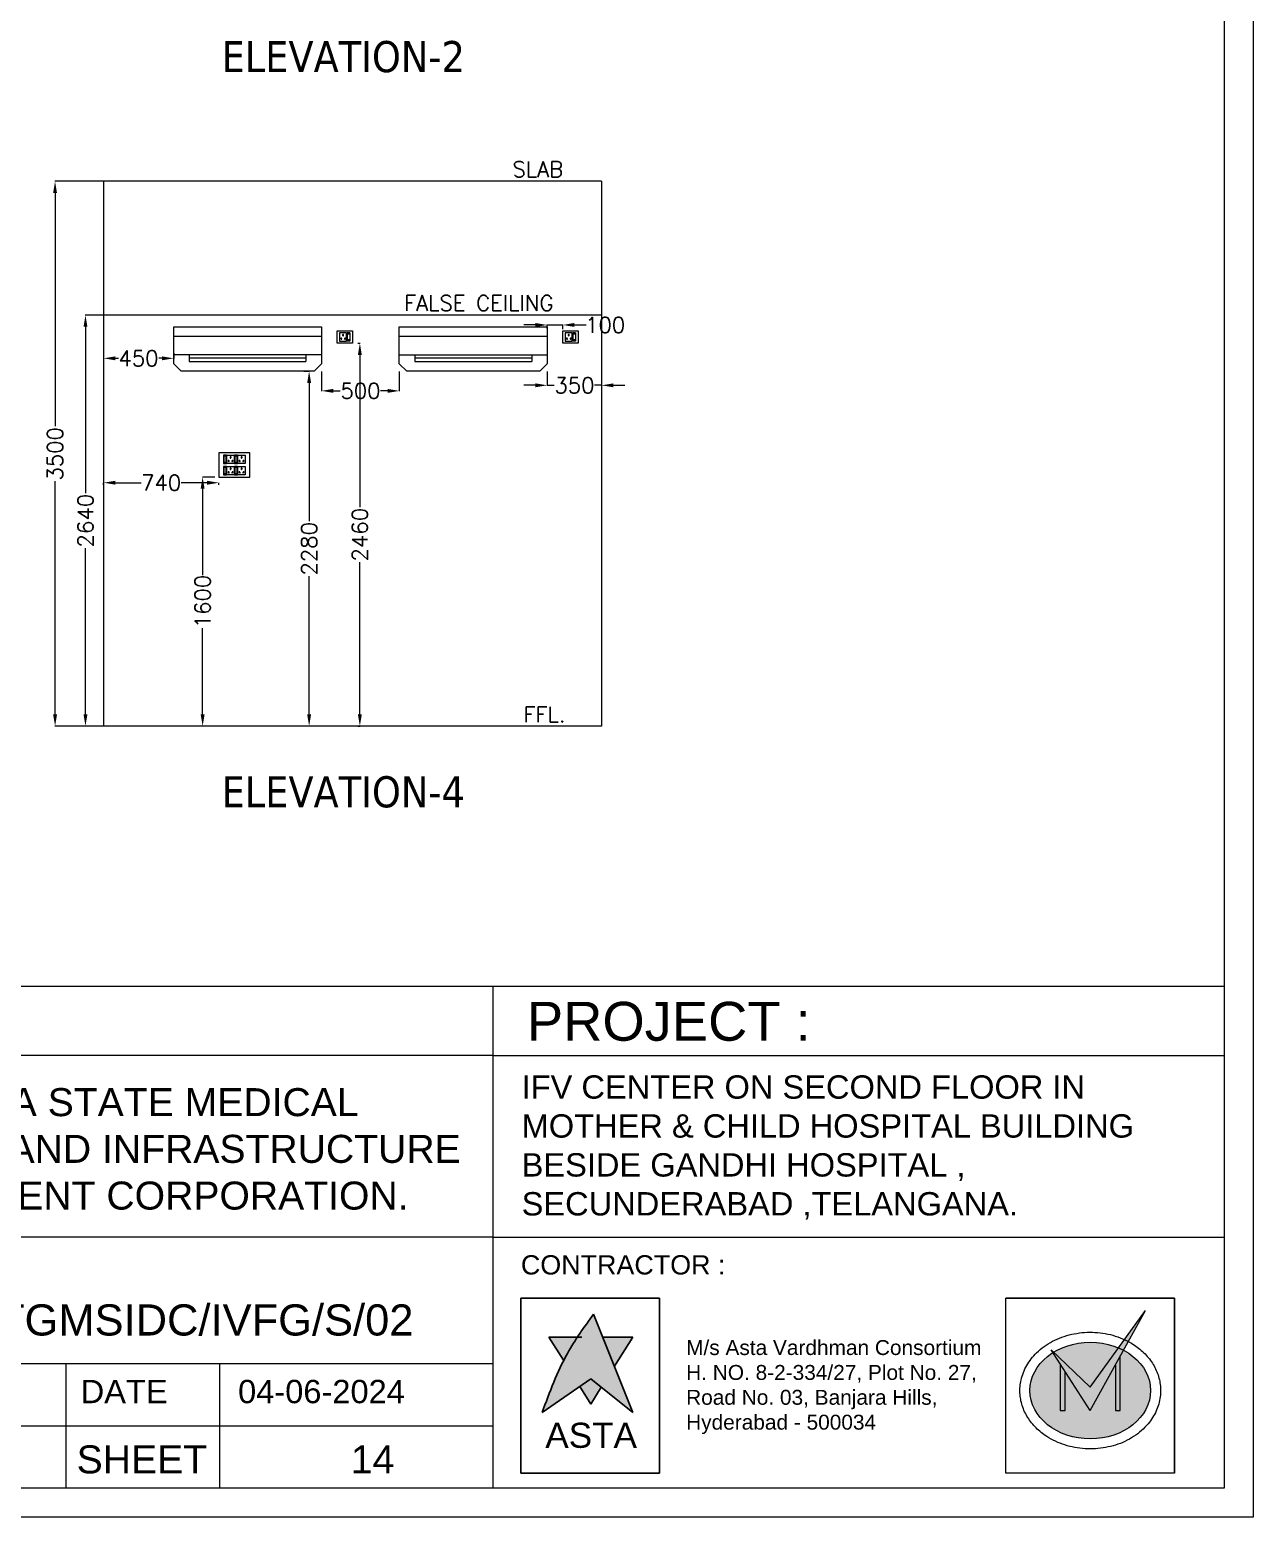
# Model space of a CAD drawing. Extents: x 3552052 to 4102982, y -707811 to -630695.
# Drawn here: x 3636741 to 3644604, y -702442 to -692887 of the extents above; entities that cross this region are included whole.
import ezdxf
from ezdxf.enums import TextEntityAlignment as Align

# ---------------------------------------------------------------- set-up
doc = ezdxf.new("R2010")
doc.units = 0
doc.header["$LTSCALE"] = 6
doc.header["$MEASUREMENT"] = 0
doc.layers.get('0').update_dxf_attribs({"linetype": 'CONTINUOUS', "lineweight": 0})
doc.layers.get('Defpoints').update_dxf_attribs({"linetype": 'CONTINUOUS', "lineweight": 0})
for name, color, linetype, lineweight in [('0.0', 8, 'CONTINUOUS', 0), ('ELE-1 NO 6-16A RAW POWER SOCKET', 1, 'CONTINUOUS', 0), ('ELE-2NOS OF 6-16 RAW POWER SOCKET', 1, 'CONTINUOUS', 0), ('ELE-4M UPS P.SB', 3, 'CONTINUOUS', 0), ('ELE-SOCKET NMBERING', 7, 'CONTINUOUS', 9), ('hatch', 252, 'CONTINUOUS', 0), ('HVAC', 3, 'CONTINUOUS', 15), ('LIGHT', 2, 'CONTINUOUS', 0), ('MEP_HVAC_RA_DUCT', 1, 'CONTINUOUS', 0), ('MEP_HVAC_TEXT', 7, 'CONTINUOUS', 0), ('TITLE', 7, 'CONTINUOUS', 0)]:
    doc.layers.add(name, color=color, linetype=linetype, lineweight=lineweight)
doc.layers.add('ELE-6A AC SOCKET', color=7, linetype='CONTINUOUS', lineweight=0, true_color=0x00ceb6)
doc.styles.add('Annotation', font='tahoma.ttf')
doc.styles.add('ARIAL', font='arial.ttf')
doc.styles.add('ROMANS', font='romans.shx')
doc.dimstyles.new('AEPL1', dxfattribs={"dimtxt": 100, "dimasz": 75, "dimexe": 1.25, "dimexo": 50, "dimtad": 0, "dimdec": 0, "dimtxsty": 'ROMANS', "dimcen": 2.5, "dimclrd": 7, "dimclre": 7, "dimadec": 0, "dimazin": 0, "dimtfac": 1, "dimtdec": 0, "dimtmove": 0, "dimatfit": 3, "dimfxl": 1, "dimlwd": 0, "dimlwe": 0, "dimarcsym": 0})

# ---------------------------------------------------------------- blocks, each defined once
blk = doc.blocks.new('*D131')
at = {"layer": 'Defpoints', "color": 0, "linetype": 'ByBlock', "transparency": 16777216}
for p in [(3637099.3, -694720.3), (3637315.3, -694720.3), (3637375.4, -697360.3)]:
    blk.add_point(p, dxfattribs=at)
at = {"layer": 'ELE-4M UPS P.SB', "color": 7, "linetype": 'ByBlock', "lineweight": 0, "transparency": 16777216}
for p, q in [((3637265.3, -694720.3), (3637098.1, -694720.3)), ((3637099.3, -694795.3), (3637099.3, -695863.5)), ((3637099.3, -697285.3), (3637099.3, -696217.2)), ((3637325.4, -697360.3), (3637098.1, -697360.3))]:
    blk.add_line(p, q, dxfattribs=at)
at = {"layer": 'ELE-4M UPS P.SB', "color": 7, "linetype": 'ByBlock', "transparency": 16777216}
for points in [[(3637111.8, -694795.3), (3637086.8, -694795.3), (3637099.3, -694720.3)], [(3637086.8, -697285.3), (3637111.8, -697285.3), (3637099.3, -697360.3)]]:
    blk.add_solid(points, dxfattribs=at)
at = {"layer": 'ELE-4M UPS P.SB', "color": 0, "linetype": 'ByBlock', "transparency": 16777216, "insert": (3637099.3, -696040.3), "char_height": 100, "attachment_point": 5, "rotation": 90, "style": 'ROMANS'}
blk.add_mtext('2640', dxfattribs=at)
blk = doc.blocks.new('*D132')
at = {"layer": 'Defpoints', "color": 0, "linetype": 'ByBlock', "transparency": 16777216}
for p in [(3636903.9, -693860.3), (3637458.7, -693860.3), (3637336.3, -697360.3)]:
    blk.add_point(p, dxfattribs=at)
at = {"layer": 'ELE-4M UPS P.SB', "color": 7, "linetype": 'ByBlock', "lineweight": 0, "transparency": 16777216}
for p, q in [((3637408.7, -693860.3), (3636902.6, -693860.3)), ((3636903.9, -693935.3), (3636903.9, -695433.5)), ((3636903.9, -697285.3), (3636903.9, -695787.2)), ((3637286.3, -697360.3), (3636902.6, -697360.3))]:
    blk.add_line(p, q, dxfattribs=at)
at = {"layer": 'ELE-4M UPS P.SB', "color": 7, "linetype": 'ByBlock', "transparency": 16777216}
for points in [[(3636916.4, -693935.3), (3636891.4, -693935.3), (3636903.9, -693860.3)], [(3636891.4, -697285.3), (3636916.4, -697285.3), (3636903.9, -697360.3)]]:
    blk.add_solid(points, dxfattribs=at)
at = {"layer": 'ELE-4M UPS P.SB', "color": 0, "linetype": 'ByBlock', "transparency": 16777216, "insert": (3636903.9, -695610.3), "char_height": 100, "attachment_point": 5, "rotation": 90, "style": 'ROMANS'}
blk.add_mtext('3500', dxfattribs=at)
blk = doc.blocks.new('DSF')
at = {"layer": 'ELE-2NOS OF 6-16 RAW POWER SOCKET', "color": 1, "lineweight": 0, "ltscale": 300}
for p, q in [((3585420, -677340), (3585420, -677404)), ((3585420, -677340), (3585420, -677404)), ((3585443, -677340), (3585420, -677340)), ((3585420, -677340), (3585443, -677340)), ((3585422, -677347), (3585422, -677397)), ((3585441, -677347), (3585422, -677347)), ((3585441, -677397), (3585441, -677347)), ((3585443, -677404), (3585443, -677340)), ((3585446, -677340), (3585503, -677340)), ((3585446, -677404), (3585446, -677340)), ((3585503, -677340), (3585503, -677404)), ((3585507, -677340), (3585507, -677404)), ((3585507, -677340), (3585507, -677404)), ((3585529, -677340), (3585507, -677340)), ((3585507, -677340), (3585529, -677340)), ((3585509, -677347), (3585509, -677397)), ((3585528, -677347), (3585509, -677347)), ((3585528, -677397), (3585528, -677347)), ((3585529, -677404), (3585529, -677340)), ((3585533, -677404), (3585533, -677340)), ((3585533, -677340), (3585590, -677340)), ((3585590, -677340), (3585590, -677404)), ((3585420, -677404), (3585443, -677404)), ((3585420, -677429), (3585420, -677494)), ((3585420, -677429), (3585420, -677494)), ((3585443, -677429), (3585420, -677429)), ((3585420, -677429), (3585443, -677429)), ((3585422, -677395), (3585441, -677395)), ((3585422, -677397), (3585441, -677397)), ((3585422, -677436), (3585422, -677487)), ((3585441, -677436), (3585422, -677436)), ((3585422, -677485), (3585441, -677485)), ((3585422, -677487), (3585441, -677487)), ((3585441, -677487), (3585441, -677436)), ((3585443, -677494), (3585443, -677429)), ((3585503, -677404), (3585446, -677404)), ((3585446, -677429), (3585503, -677429)), ((3585446, -677494), (3585446, -677429)), ((3585503, -677429), (3585503, -677494)), ((3585507, -677404), (3585529, -677404)), ((3585507, -677429), (3585507, -677494)), ((3585507, -677429), (3585507, -677494)), ((3585529, -677429), (3585507, -677429)), ((3585507, -677429), (3585529, -677429)), ((3585509, -677395), (3585528, -677395)), ((3585509, -677397), (3585528, -677397)), ((3585509, -677436), (3585509, -677487)), ((3585528, -677436), (3585509, -677436)), ((3585509, -677485), (3585528, -677485)), ((3585509, -677487), (3585528, -677487)), ((3585528, -677487), (3585528, -677436)), ((3585529, -677494), (3585529, -677429)), ((3585590, -677404), (3585533, -677404)), ((3585533, -677494), (3585533, -677429)), ((3585533, -677429), (3585590, -677429)), ((3585590, -677429), (3585590, -677494)), ((3585420, -677494), (3585443, -677494)), ((3585503, -677494), (3585446, -677494)), ((3585507, -677494), (3585529, -677494)), ((3585590, -677494), (3585533, -677494))]:
    blk.add_line(p, q, dxfattribs=at)
blk.add_lwpolyline([(3585382, -677512), (3585628, -677512), (3585628, -677322), (3585382, -677322)], close=True, dxfattribs=at)
for centre, radius, start, end in [((3585475, -677356), 4.41, 307.1584, 232.8416), ((3585475, -677360), 2.81, 161.4031, 18.5969), ((3585562, -677356), 4.41, 307.1584, 232.8416), ((3585562, -677360), 2.81, 161.4031, 18.5969), ((3585459, -677385), 3.8, 5.2689, 272.51), ((3585459, -677474), 3.8, 5.2689, 272.51), ((3585462, -677387), 3.07, 202.6838, 75.0951), ((3585462, -677477), 3.07, 202.6838, 75.0951), ((3585475, -677446), 4.41, 307.1584, 232.8416), ((3585475, -677450), 2.81, 161.4031, 18.5969), ((3585488, -677387), 3.07, 104.9049, 337.3162), ((3585488, -677477), 3.07, 104.9049, 337.3162), ((3585491, -677385), 3.8, 267.49, 174.7311), ((3585491, -677474), 3.8, 267.49, 174.7311), ((3585545, -677385), 3.8, 5.2689, 272.51), ((3585545, -677474), 3.8, 5.2689, 272.51), ((3585548, -677387), 3.07, 202.6838, 75.0951), ((3585548, -677477), 3.07, 202.6838, 75.0951), ((3585562, -677446), 4.41, 307.1584, 232.8416), ((3585562, -677450), 2.81, 161.4031, 18.5969), ((3585575, -677387), 3.07, 104.9049, 337.3162), ((3585575, -677477), 3.07, 104.9049, 337.3162), ((3585578, -677385), 3.8, 267.49, 174.7311), ((3585578, -677474), 3.8, 267.49, 174.7311)]:
    blk.add_arc(centre, radius, start, end, dxfattribs=at)
blk = doc.blocks.new('*D133')
at = {"layer": 'Defpoints', "color": 0, "linetype": 'ByBlock', "transparency": 16777216}
for p in [(3637216.1, -695760.3), (3637956.1, -695760.3), (3637216.1, -695796.7)]:
    blk.add_point(p, dxfattribs=at)
at = {"layer": 'ELE-4M UPS P.SB', "color": 7, "linetype": 'ByBlock', "lineweight": 0, "transparency": 16777216}
for p, q in [((3637216.1, -695810.3), (3637216.1, -695798)), ((3637291.1, -695796.7), (3637456.9, -695796.7)), ((3637881.1, -695796.7), (3637715.3, -695796.7)), ((3637956.1, -695810.3), (3637956.1, -695798))]:
    blk.add_line(p, q, dxfattribs=at)
at = {"layer": 'ELE-4M UPS P.SB', "color": 7, "linetype": 'ByBlock', "transparency": 16777216}
for points in [[(3637291.1, -695784.2), (3637291.1, -695809.2), (3637216.1, -695796.7)], [(3637881.1, -695809.2), (3637881.1, -695784.2), (3637956.1, -695796.7)]]:
    blk.add_solid(points, dxfattribs=at)
at = {"layer": 'ELE-4M UPS P.SB', "color": 0, "linetype": 'ByBlock', "transparency": 16777216, "insert": (3637586.1, -695796.7), "char_height": 100, "attachment_point": 5, "style": 'ROMANS'}
blk.add_mtext('740', dxfattribs=at)
blk = doc.blocks.new('*D134')
at = {"layer": 'Defpoints', "color": 0, "linetype": 'ByBlock', "transparency": 16777216}
for p in [(3637980.4, -695760.3), (3637852.1, -697360.3), (3637980.4, -697360.3)]:
    blk.add_point(p, dxfattribs=at)
at = {"layer": 'ELE-4M UPS P.SB', "color": 7, "linetype": 'ByBlock', "lineweight": 0, "transparency": 16777216}
for p, q in [((3637930.4, -695760.3), (3637850.9, -695760.3)), ((3637852.1, -695835.3), (3637852.1, -696390.7)), ((3637852.1, -697285.3), (3637852.1, -696730)), ((3637930.4, -697360.3), (3637850.9, -697360.3))]:
    blk.add_line(p, q, dxfattribs=at)
at = {"layer": 'ELE-4M UPS P.SB', "color": 7, "linetype": 'ByBlock', "transparency": 16777216}
for points in [[(3637864.6, -695835.3), (3637839.6, -695835.3), (3637852.1, -695760.3)], [(3637839.6, -697285.3), (3637864.6, -697285.3), (3637852.1, -697360.3)]]:
    blk.add_solid(points, dxfattribs=at)
at = {"layer": 'ELE-4M UPS P.SB', "color": 0, "linetype": 'ByBlock', "transparency": 16777216, "insert": (3637852.1, -696560.3), "char_height": 100, "attachment_point": 5, "rotation": 90, "style": 'ROMANS'}
blk.add_mtext('1600', dxfattribs=at)
blk = doc.blocks.new('AC')
at = {"layer": 'HVAC', "color": 3}
for p, q in [((-0.5, -0.064), (0.5, -0.064)), ((-0.5, -0.189), (0.5, -0.189))]:
    blk.add_line(p, q, dxfattribs=at)
at = {"layer": 'HVAC', "color": 8}
for p, q in [((-0.395, -0.189), (-0.395, -0.236)), ((0.395, -0.189), (0.395, -0.236)), ((-0.395, -0.21), (0.395, -0.21)), ((-0.395, -0.236), (0.395, -0.236))]:
    blk.add_line(p, q, dxfattribs=at)
at = {"layer": 'HVAC', "color": 3}
blk.add_lwpolyline([(-0.5, 0), (0.5, 0), (0.5, -0.251), (0.45, -0.301), (-0.45, -0.301), (-0.5, -0.251)], close=True, dxfattribs=at)
blk = doc.blocks.new('FGFFF')
at = {"layer": 'HVAC', "color": 1}
for p, q in [((3634023.8, -694515.9), (3634973.8, -694515.9)), ((3634023.8, -694634.9), (3634973.8, -694634.9))]:
    blk.add_line(p, q, dxfattribs=at)
at = {"layer": 'HVAC', "color": 8}
for p, q in [((3634123.3, -694634.9), (3634123.3, -694679.6)), ((3634123.3, -694655.2), (3634874.4, -694655.2)), ((3634123.3, -694679.6), (3634874.4, -694679.6)), ((3634874.4, -694634.9), (3634874.4, -694679.6))]:
    blk.add_line(p, q, dxfattribs=at)
at = {"layer": 'HVAC', "color": 1}
blk.add_lwpolyline([(3634023.8, -694455.3), (3634973.8, -694455.3), (3634973.8, -694693.6), (3634926.3, -694741.1), (3634071.3, -694741.1), (3634023.8, -694693.6)], close=True, dxfattribs=at)
blk = doc.blocks.new('EQ2WE')
at = {"layer": 'ELE-6A AC SOCKET', "lineweight": 0}
for p, q in [((-99, 170), (-215, 170)), ((-215, 170), (-215, 36)), ((-215, 36), (-99, 36)), ((-99, 36), (-99, 170)), ((-91, 36), (-91, 170)), ((-91, 170), (-45, 170)), ((-45, 170), (-91, 170)), ((-45, 36), (-91, 36)), ((-87, 51), (-87, 155)), ((-87, 155), (-48, 155)), ((-48, 55), (-87, 55)), ((-48, 51), (-87, 51)), ((-48, 155), (-48, 51)), ((-45, 170), (-45, 36)), ((-45, 170), (-45, 36))]:
    blk.add_line(p, q, dxfattribs=at)
blk.add_lwpolyline([(0, 0), (-257, 0), (-257, 206), (0, 206)], close=True, dxfattribs=at)
for centre, radius, start, end in [((-190, 77), 7.83, 5.2689, 272.51), ((-184, 72), 6.31, 202.6838, 75.0951), ((-157, 136), 9.08, 307.1584, 232.8416), ((-157, 127), 5.79, 161.4031, 18.5969), ((-130, 72), 6.31, 104.9049, 337.3162), ((-124, 77), 7.83, 267.49, 174.7311)]:
    blk.add_arc(centre, radius, start, end, dxfattribs=at)
blk = doc.blocks.new('*D136')
at = {"layer": 'Defpoints', "color": 0, "linetype": 'ByBlock', "transparency": 16777216}
for p in [(3638536.5, -695080.3), (3638552.1, -695080.3), (3638641, -697360.3)]:
    blk.add_point(p, dxfattribs=at)
at = {"layer": 'ELE-4M UPS P.SB', "color": 7, "linetype": 'ByBlock', "lineweight": 0, "transparency": 16777216}
for p, q in [((3638502.1, -695080.3), (3638535.3, -695080.3)), ((3638536.5, -695155.3), (3638536.5, -696043.5)), ((3638536.5, -697285.3), (3638536.5, -696397.2)), ((3638591, -697360.3), (3638535.3, -697360.3))]:
    blk.add_line(p, q, dxfattribs=at)
at = {"layer": 'ELE-4M UPS P.SB', "color": 7, "linetype": 'ByBlock', "transparency": 16777216}
for points in [[(3638549, -695155.3), (3638524, -695155.3), (3638536.5, -695080.3)], [(3638524, -697285.3), (3638549, -697285.3), (3638536.5, -697360.3)]]:
    blk.add_solid(points, dxfattribs=at)
at = {"layer": 'ELE-4M UPS P.SB', "color": 0, "linetype": 'ByBlock', "transparency": 16777216, "insert": (3638536.5, -696220.3), "char_height": 100, "attachment_point": 5, "rotation": 90, "style": 'ROMANS'}
blk.add_mtext('2280', dxfattribs=at)
blk = doc.blocks.new('*D137')
at = {"layer": 'Defpoints', "color": 0, "linetype": 'ByBlock', "transparency": 16777216}
for p in [(3638800, -694900.3), (3638800, -697360.3), (3638862.6, -697360.3)]:
    blk.add_point(p, dxfattribs=at)
at = {"layer": 'ELE-4M UPS P.SB', "color": 7, "linetype": 'ByBlock', "lineweight": 0, "transparency": 16777216}
for p, q in [((3638850, -694900.3), (3638863.8, -694900.3)), ((3638862.6, -694975.3), (3638862.6, -695953.5)), ((3638862.6, -697285.3), (3638862.6, -696307.2)), ((3638850, -697360.3), (3638863.8, -697360.3))]:
    blk.add_line(p, q, dxfattribs=at)
at = {"layer": 'ELE-4M UPS P.SB', "color": 7, "linetype": 'ByBlock', "transparency": 16777216}
for points in [[(3638875.1, -694975.3), (3638850.1, -694975.3), (3638862.6, -694900.3)], [(3638850.1, -697285.3), (3638875.1, -697285.3), (3638862.6, -697360.3)]]:
    blk.add_solid(points, dxfattribs=at)
at = {"layer": 'ELE-4M UPS P.SB', "color": 0, "linetype": 'ByBlock', "transparency": 16777216, "insert": (3638862.6, -696130.3), "char_height": 100, "attachment_point": 5, "rotation": 90, "style": 'ROMANS'}
blk.add_mtext('2460', dxfattribs=at)
blk = doc.blocks.new('*D138')
at = {"layer": 'Defpoints', "color": 0, "linetype": 'ByBlock', "transparency": 16777216}
for p in [(3638616.1, -695032.8), (3639116.1, -695032.8), (3639116.1, -695206.7)]:
    blk.add_point(p, dxfattribs=at)
at = {"layer": 'ELE-4M UPS P.SB', "color": 7, "linetype": 'ByBlock', "lineweight": 0, "transparency": 16777216}
for p, q in [((3638616.1, -695082.8), (3638616.1, -695208)), ((3639116.1, -695082.8), (3639116.1, -695208)), ((3638691.1, -695206.7), (3638736.9, -695206.7)), ((3639041.1, -695206.7), (3638995.3, -695206.7))]:
    blk.add_line(p, q, dxfattribs=at)
at = {"layer": 'ELE-4M UPS P.SB', "color": 7, "linetype": 'ByBlock', "transparency": 16777216}
for points in [[(3638691.1, -695194.2), (3638691.1, -695219.2), (3638616.1, -695206.7)], [(3639041.1, -695219.2), (3639041.1, -695194.2), (3639116.1, -695206.7)]]:
    blk.add_solid(points, dxfattribs=at)
at = {"layer": 'ELE-4M UPS P.SB', "color": 0, "linetype": 'ByBlock', "transparency": 16777216, "insert": (3638866.1, -695206.7), "char_height": 100, "attachment_point": 5, "style": 'ROMANS'}
blk.add_mtext('500', dxfattribs=at)
blk = doc.blocks.new('*D139')
at = {"layer": 'Defpoints', "color": 0, "linetype": 'ByBlock', "transparency": 16777216}
for p in [(3640066.1, -695032.8), (3640416.1, -695032.8), (3640416.1, -695171)]:
    blk.add_point(p, dxfattribs=at)
at = {"layer": 'ELE-4M UPS P.SB', "color": 7, "linetype": 'ByBlock', "lineweight": 0, "transparency": 16777216}
for p, q in [((3640066.1, -695082.8), (3640066.1, -695172.3)), ((3640416.1, -695082.8), (3640416.1, -695172.3)), ((3639991.1, -695171), (3639916.1, -695171)), ((3640066.1, -695171), (3640111.9, -695171)), ((3640416.1, -695171), (3640370.3, -695171)), ((3640491.1, -695171), (3640566.1, -695171))]:
    blk.add_line(p, q, dxfattribs=at)
at = {"layer": 'ELE-4M UPS P.SB', "color": 7, "linetype": 'ByBlock', "transparency": 16777216}
for points in [[(3639991.1, -695183.5), (3639991.1, -695158.5), (3640066.1, -695171)], [(3640491.1, -695158.5), (3640491.1, -695183.5), (3640416.1, -695171)]]:
    blk.add_solid(points, dxfattribs=at)
at = {"layer": 'ELE-4M UPS P.SB', "color": 0, "linetype": 'ByBlock', "transparency": 16777216, "insert": (3640241.1, -695171), "char_height": 100, "attachment_point": 5, "style": 'ROMANS'}
blk.add_mtext('350', dxfattribs=at)
blk = doc.blocks.new('*D140')
at = {"layer": 'Defpoints', "color": 0, "linetype": 'ByBlock', "transparency": 16777216}
for p in [(3640166.1, -694783.3), (3640066.1, -694855.1), (3640166.1, -694860.3)]:
    blk.add_point(p, dxfattribs=at)
at = {"layer": 'ELE-4M UPS P.SB', "color": 7, "linetype": 'ByBlock', "lineweight": 0, "transparency": 16777216}
for p, q in [((3639991.1, -694783.3), (3639916.1, -694783.3)), ((3640066.1, -694805.1), (3640066.1, -694782)), ((3640066.1, -694783.3), (3640166.1, -694783.3)), ((3640166.1, -694810.3), (3640166.1, -694782)), ((3640241.1, -694783.3), (3640316.1, -694783.3))]:
    blk.add_line(p, q, dxfattribs=at)
at = {"layer": 'ELE-4M UPS P.SB', "color": 7, "linetype": 'ByBlock', "transparency": 16777216}
for points in [[(3639991.1, -694795.8), (3639991.1, -694770.8), (3640066.1, -694783.3)], [(3640241.1, -694770.8), (3640241.1, -694795.8), (3640166.1, -694783.3)]]:
    blk.add_solid(points, dxfattribs=at)
at = {"layer": 'ELE-4M UPS P.SB', "color": 0, "linetype": 'ByBlock', "transparency": 16777216, "insert": (3640438.2, -694783.3), "char_height": 100, "attachment_point": 5, "style": 'ROMANS'}
blk.add_mtext('100', dxfattribs=at)
blk = doc.blocks.new('*D141')
at = {"layer": 'Defpoints', "color": 0, "linetype": 'ByBlock', "transparency": 16777216}
for p in [(3637216.1, -694913.7), (3637216.1, -694997.6), (3637666.1, -694913.7)]:
    blk.add_point(p, dxfattribs=at)
at = {"layer": 'ELE-4M UPS P.SB', "color": 7, "linetype": 'ByBlock', "lineweight": 0, "transparency": 16777216}
for p, q in [((3637216.1, -694963.7), (3637216.1, -694998.9)), ((3637291.1, -694997.6), (3637311.9, -694997.6)), ((3637591.1, -694997.6), (3637570.3, -694997.6)), ((3637666.1, -694963.7), (3637666.1, -694998.9))]:
    blk.add_line(p, q, dxfattribs=at)
at = {"layer": 'ELE-4M UPS P.SB', "color": 7, "linetype": 'ByBlock', "transparency": 16777216}
for points in [[(3637291.1, -694985.1), (3637291.1, -695010.1), (3637216.1, -694997.6)], [(3637591.1, -695010.1), (3637591.1, -694985.1), (3637666.1, -694997.6)]]:
    blk.add_solid(points, dxfattribs=at)
at = {"layer": 'ELE-4M UPS P.SB', "color": 0, "linetype": 'ByBlock', "transparency": 16777216, "insert": (3637441.1, -694997.6), "char_height": 100, "attachment_point": 5, "style": 'ROMANS'}
blk.add_mtext('450', dxfattribs=at)
blk = doc.blocks.new('IVF-CONTRACTOR')
at = {"lineweight": -3, "true_color": 0x293189}
h = blk.add_hatch(color=177, dxfattribs=at)
h.dxf.hatch_style = 1
edge = h.paths.add_edge_path()
edge.add_spline(control_points=[(3037286, -1386527), (3037185, -1386667), (3036944, -1387001), (3036801, -1387388), (3036719, -1387609)], knot_values=[0, 0, 0, 0, 519.520055, 1226.818077, 1226.818077, 1226.818077, 1226.818077], degree=3, periodic=0)
edge.add_line((3036719, -1387609), (3037255, -1387240))
edge.add_line((3037255, -1387240), (3037717, -1387609))
edge.add_line((3037717, -1387609), (3037286, -1386527))
at = {"lineweight": -3, "true_color": 0xc7c8ca}
h = blk.add_hatch(color=9, dxfattribs=at)
h.dxf.hatch_style = 1
edge = h.paths.add_edge_path()
edge.add_spline(control_points=[(3036953, -1387033), (3036967, -1387008), (3037022, -1386919), (3037088, -1386836), (3037139, -1386779)], knot_values=[3356.588859, 3356.588859, 3356.588859, 3356.588859, 3831.174934, 5081.098827, 5081.098827, 5081.098827, 5081.098827], degree=3, periodic=0)
edge.add_line((3037139, -1386779), (3036793, -1386779))
edge.add_line((3036793, -1386779), (3036953, -1387033))
h.paths.add_polyline_path([(3037717, -1386779), (3037386, -1386779), (3037515, -1387102)])
h.paths.add_polyline_path([(3037370, -1387332), (3037255, -1387240), (3037134, -1387323), (3037255, -1387517)])
at = {"true_color": 0xed1f24}
h = blk.add_hatch(color=240, dxfattribs=at)
h.dxf.hatch_style = 1
edge = h.paths.add_edge_path()
edge.add_line((3042329, -1386921), (3042349, -1386951))
edge.add_ellipse((3042760, -1387369), major_axis=(-665, 0), ratio=0.800236, start_angle=-52.6357, end_angle=-51.8324, ccw=False)
edge.add_line((3042356, -1386946), (3042329, -1386921))
at = {"layer": '0.0', "true_color": 0xed1f24}
h = blk.add_hatch(color=240, dxfattribs=at)
h.dxf.hatch_style = 1
edge = h.paths.add_edge_path()
edge.add_line((3042760, -1387590), (3043125, -1386925))
edge.add_ellipse((3042760, -1387369), major_axis=(-665, 0), ratio=0.800236, start_angle=-123.3804, end_angle=-117.8517)
edge.add_line((3043070, -1386899), (3042760, -1387331))
edge.add_line((3042760, -1387331), (3042356, -1386946))
edge.add_ellipse((3042760, -1387369), major_axis=(-665, 0), ratio=0.800236, start_angle=-52.6357, end_angle=-51.8324)
edge.add_line((3042349, -1386951), (3042760, -1387590))
edge = h.paths.add_edge_path()
edge.add_spline(control_points=[(3043179, -1386828), (3043165, -1386821), (3043150, -1386814), (3043136, -1386807)], knot_values=[-2.156071, -2.156071, -2.156071, -2.156071, -2.090953, -2.090953, -2.090953, -2.090953], degree=3, periodic=0)
edge.add_line((3043136, -1386807), (3043070, -1386899))
edge.add_ellipse((3042760, -1387369), major_axis=(-665, 0), ratio=0.800236, start_angle=-123.3804, end_angle=-117.8517, ccw=False)
edge.add_line((3043125, -1386925), (3043179, -1386828))
edge = h.paths.add_edge_path()
edge.add_line((3043367, -1386486), (3043136, -1386807))
edge.add_spline(control_points=[(3043136, -1386807), (3043150, -1386814), (3043165, -1386821), (3043179, -1386828)], knot_values=[-2.156071, -2.156071, -2.156071, -2.156071, -2.090953, -2.090953, -2.090953, -2.090953], degree=3, periodic=0)
edge.add_line((3043179, -1386828), (3043367, -1386486))
at = {"layer": '0.0', "true_color": 0x139b48}
h = blk.add_hatch(color=114, dxfattribs=at)
h.dxf.hatch_style = 1
edge = h.paths.add_edge_path()
edge.add_ellipse((3042760, -1387369), major_axis=(-665, 0), ratio=0.800236, start_angle=-51.8324, end_angle=236.6196)
edge.add_line((3043125, -1386925), (3043091, -1386988))
edge.add_line((3043091, -1386988), (3043091, -1387590))
edge.add_line((3043091, -1387590), (3043036, -1387590))
edge.add_line((3043036, -1387590), (3043036, -1387088))
edge.add_line((3043036, -1387088), (3042760, -1387590))
edge.add_line((3042760, -1387590), (3042484, -1387160))
edge.add_line((3042484, -1387160), (3042484, -1387590))
edge.add_line((3042484, -1387590), (3042428, -1387590))
edge.add_line((3042428, -1387590), (3042428, -1387075))
edge.add_line((3042428, -1387075), (3042349, -1386951))
edge = h.paths.add_edge_path()
edge.add_ellipse((3042760, -1387369), major_axis=(-665, 0), ratio=0.800236, start_angle=-117.8517, end_angle=-52.6357)
edge.add_line((3042356, -1386946), (3042760, -1387331))
edge.add_line((3042760, -1387331), (3043070, -1386899))
at = {"layer": '0.0', "true_color": 0x000000}
h = blk.add_hatch(color=18, dxfattribs=at)
h.dxf.hatch_style = 1
h.paths.add_polyline_path([(3042484, -1387160), (3042428, -1387075), (3042428, -1387590), (3042484, -1387590)])
h.paths.add_polyline_path([(3043036, -1387590), (3043091, -1387590), (3043091, -1386988), (3043036, -1387088)])
at = {"lineweight": -3}
for p, q in [((3036484, -1386350), (3038013, -1386350)), ((3036484, -1388267), (3036484, -1386350)), ((3036485, -1386350), (3038009, -1386350)), ((3036485, -1388278), (3036485, -1386350)), ((3038013, -1386350), (3038013, -1388267)), ((3041829, -1386350), (3043688, -1386350)), ((3043688, -1386350), (3043688, -1388278)), ((3038011, -1388278), (3036483, -1388278))]:
    blk.add_line(p, q, dxfattribs=at)
at = {"color": 251, "lineweight": -3, "true_color": 0x636466}
for p, q in [((3037717, -1387609), (3037286, -1386527)), ((3036793, -1386779), (3037155, -1386779)), ((3036953, -1387033), (3036793, -1386779)), ((3037386, -1386779), (3037717, -1386779)), ((3037515, -1387102), (3037717, -1386779)), ((3036719, -1387609), (3037255, -1387240)), ((3037717, -1387609), (3037255, -1387240)), ((3037255, -1387517), (3037134, -1387323)), ((3037255, -1387517), (3037370, -1387332))]:
    blk.add_line(p, q, dxfattribs=at)
blk.add_spline([(3036719, -1387609), (3036998, -1386959), (3037286, -1386527)], degree=3, dxfattribs=at)
at = {"layer": '0.0'}
for p, q in [((3036485, -1386350), (3038009, -1386350)), ((3036485, -1388278), (3036485, -1386350)), ((3036485, -1388278), (3036485, -1386350)), ((3036485, -1386350), (3038009, -1386350)), ((3038013, -1386350), (3038013, -1388278)), ((3041829, -1386350), (3043688, -1386350)), ((3041829, -1388278), (3041829, -1386350)), ((3043688, -1386350), (3043688, -1388278)), ((3038009, -1388278), (3036485, -1388278)), ((3043688, -1388278), (3041829, -1388278))]:
    blk.add_line(p, q, dxfattribs=at)
at = {"layer": '0.0', "color": 18, "true_color": 0x000000}
for p, q in [((3042760, -1387590), (3043367, -1386486)), ((3042760, -1387331), (3043367, -1386486)), ((3042760, -1387590), (3042329, -1386921)), ((3042329, -1386921), (3042760, -1387331)), ((3042428, -1387075), (3042428, -1387590)), ((3043091, -1387590), (3043091, -1386988)), ((3042484, -1387590), (3042484, -1387160)), ((3043036, -1387088), (3043036, -1387590)), ((3042428, -1387590), (3042484, -1387590)), ((3043036, -1387590), (3043091, -1387590))]:
    blk.add_line(p, q, dxfattribs=at)
at = {"layer": '0.0'}
blk.add_ellipse((3042760, -1387369), major_axis=(-665, 0), ratio=0.800236, start_param=-3.141592653589793, end_param=3.141592653589793, dxfattribs=at)
blk.add_open_spline([(3043535, -1387369), (3043535, -1387353), (3043534, -1387336), (3043530, -1387296), (3043527, -1387272), (3043516, -1387226), (3043509, -1387202), (3043492, -1387157), (3043483, -1387135), (3043460, -1387092), (3043448, -1387071), (3043420, -1387031), (3043405, -1387011), (3043372, -1386974), (3043355, -1386956), (3043318, -1386922), (3043298, -1386906), (3043258, -1386875), (3043236, -1386861), (3043183, -1386829), (3043150, -1386812), (3043081, -1386783), (3043045, -1386771), (3042972, -1386750), (3042935, -1386742), (3042860, -1386731), (3042821, -1386728), (3042745, -1386726), (3042706, -1386727), (3042630, -1386735), (3042593, -1386741), (3042518, -1386757), (3042482, -1386768), (3042412, -1386794), (3042377, -1386809), (3042312, -1386843), (3042280, -1386862), (3042221, -1386905), (3042194, -1386928), (3042147, -1386974), (3042127, -1386996), (3042091, -1387042), (3042074, -1387067), (3042045, -1387117), (3042033, -1387143), (3042012, -1387197), (3042003, -1387225), (3041992, -1387276), (3041988, -1387299), (3041984, -1387347), (3041984, -1387371), (3041986, -1387418), (3041989, -1387442), (3041997, -1387489), (3042003, -1387512), (3042018, -1387557), (3042026, -1387580), (3042047, -1387623), (3042058, -1387645), (3042084, -1387686), (3042098, -1387706), (3042129, -1387744), (3042145, -1387762), (3042180, -1387798), (3042199, -1387814), (3042238, -1387846), (3042259, -1387861), (3042311, -1387894), (3042343, -1387912), (3042409, -1387944), (3042444, -1387957), (3042515, -1387980), (3042552, -1387989), (3042626, -1388003), (3042664, -1388007), (3042740, -1388012), (3042778, -1388012), (3042854, -1388008), (3042892, -1388003), (3042966, -1387989), (3043003, -1387980), (3043074, -1387958), (3043109, -1387944), (3043175, -1387913), (3043208, -1387895), (3043268, -1387856), (3043297, -1387834), (3043351, -1387787), (3043376, -1387761), (3043416, -1387713), (3043432, -1387690), (3043462, -1387643), (3043475, -1387619), (3043497, -1387569), (3043507, -1387543), (3043522, -1387491), (3043527, -1387464), (3043533, -1387415), (3043535, -1387392), (3043535, -1387369)], degree=3, knots=[-3.141593, -3.141593, -3.141593, -3.141593, -3.06788, -3.06788, -2.960953, -2.960953, -2.854026, -2.854026, -2.747099, -2.747099, -2.640172, -2.640172, -2.533245, -2.533245, -2.426319, -2.426319, -2.319392, -2.319392, -2.212465, -2.212465, -2.059875, -2.059875, -1.907286, -1.907286, -1.754697, -1.754697, -1.602107, -1.602107, -1.449518, -1.449518, -1.296928, -1.296928, -1.144339, -1.144339, -0.99175, -0.99175, -0.83916, -0.83916, -0.686571, -0.686571, -0.558641, -0.558641, -0.43071, -0.43071, -0.30278, -0.30278, -0.17485, -0.17485, -0.068516, -0.068516, 0.037819, 0.037819, 0.144154, 0.144154, 0.250488, 0.250488, 0.356823, 0.356823, 0.463157, 0.463157, 0.569492, 0.569492, 0.675826, 0.675826, 0.782161, 0.782161, 0.888495, 0.888495, 1.039928, 1.039928, 1.191361, 1.191361, 1.342794, 1.342794, 1.494227, 1.494227, 1.64566, 1.64566, 1.797093, 1.797093, 1.948526, 1.948526, 2.099959, 2.099959, 2.251392, 2.251392, 2.402825, 2.402825, 2.554258, 2.554258, 2.675591, 2.675591, 2.796924, 2.796924, 2.918258, 2.918258, 3.039591, 3.039591, 3.141593, 3.141593, 3.141593, 3.141593], dxfattribs=at)
at = {"lineweight": -3, "attachment_point": 1, "style": 'ARIAL'}
for s, width, gutter_width, insert, char_height in [('{\\C256;CONTRACTOR :}', 3919.85, 1060, (3036485, -1385878), 212.06), ('{\\C256;M/s Asta Vardhman Consortium\\PH. NO. 8-2-334/27, Plot No. 27, Road No. 03, Banjara Hills, Hyderabad - 500034}', 3696.75, 822, (3038306, -1386813), 164.38)]:
    blk.add_mtext_dynamic_manual_height_columns(s, width=width, gutter_width=gutter_width, heights=[0], dxfattribs=dict(at, insert=insert, char_height=char_height))
at = {"lineweight": 100, "insert": (3036754, -1387723), "char_height": 276.9, "attachment_point": 1, "style": 'ARIAL'}
blk.add_mtext_dynamic_manual_height_columns('ASTA', width=997.56, gutter_width=254, heights=[0], dxfattribs=at)

msp = doc.modelspace()

# ---------------------------------------------------------------- linework, layer by layer
msp.add_line((3644416.7, -699032), (3626766.5, -699032))
at = {"color": 7}
msp.add_line((3644416.7, -702254.8), (3635020.9, -702254.8), dxfattribs=at)
for points in [[(3644603.5, -681923.1), (3644603.5, -702441.6), (3626579.7, -702441.6), (3626579.7, -681923.1)], [(3644416.7, -682109.9), (3644416.7, -702254.8), (3626766.5, -702254.8), (3626766.5, -682109.9)]]:
    msp.add_lwpolyline(points, close=True)
at = {"layer": 'hatch', "color": 7}
msp.add_line((3644416.7, -699031.2), (3644416.7, -702254.8), dxfattribs=at)
at = {"layer": 'MEP_HVAC_RA_DUCT', "color": 8, "linetype": 'ByBlock'}
for p, q in [((3637216.1, -693860.3), (3637216.1, -697360.3)), ((3640416.1, -693860.3), (3640416.1, -697360.3))]:
    msp.add_line(p, q, dxfattribs=at)
for points in [[(3640416.1, -693860.3), (3637216.1, -693860.3)], [(3640416.1, -694720.3), (3637216.1, -694720.3)], [(3640416.1, -697360.3), (3637216.1, -697360.3)]]:
    msp.add_lwpolyline(points, dxfattribs=at)
at = {"layer": 'MEP_HVAC_TEXT', "linetype": 'ByBlock'}
for p, q in [((3639716.7, -699032), (3639716.7, -702254.8)), ((3639716.7, -699476.2), (3635020.9, -699476.2)), ((3639716.7, -699476.2), (3644416.7, -699476.2)), ((3639716.7, -700643.4), (3635016.7, -700643)), ((3639716.7, -700643.4), (3644416.7, -700643)), ((3635020.9, -701454.8), (3639716.7, -701454.8)), ((3636973.2, -701454.8), (3636973.2, -702254.8)), ((3637959.7, -701454.8), (3637959.7, -702254.8)), ((3635020.9, -701854.8), (3639716.7, -701854.8))]:
    msp.add_line(p, q, dxfattribs=at)

# ---------------------------------------------------------------- block references
at = {"color": 240, "true_color": 0xed1f24, "xscale": 0.5830909662492498, "yscale": 0.5830909662492498, "zscale": 0.5830909662492498}
msp.add_blockref('IVF-CONTRACTOR', (1869350.4, 107334.4), dxfattribs=at)
at = {"layer": 'ELE-1 NO 6-16A RAW POWER SOCKET', "color": 0, "linetype": 'ByBlock', "xscale": 0.8141592920368074, "yscale": 0.8141592920368074, "zscale": 0.8141592920368074}
msp.add_blockref('DSF', (718883.9, -144157.6), dxfattribs=at)
at = {"layer": 'ELE-6A AC SOCKET', "color": 254, "linetype": 'ByBlock', "true_color": 0xdebad0, "xscale": 0.3885944238316955, "yscale": 0.3885944238316955, "zscale": 0.3885944238316955}
for p in [(3638816.1, -694900.3), (3640266.1, -694900.3)]:
    msp.add_blockref('EQ2WE', p, dxfattribs=at)
at = {"layer": 'LIGHT', "xscale": 950.0000000003695, "yscale": 950.0000000003695, "zscale": 950.0000000003695}
msp.add_blockref('AC', (3638141.1, -694794.5), dxfattribs=at)
at = {"layer": 'LIGHT'}
msp.add_blockref('FGFFF', (5092.3, -339.2), dxfattribs=at)

# ---------------------------------------------------------------- texts
at = {"char_height": 200, "width": 2697.906, "attachment_point": 3, "style": 'Annotation'}
for s, insert in [('\\pxql;ELEVATION-2', (3640672.1, -692959.4)), ('\\pxql;ELEVATION-4', (3640672.1, -697681.8))]:
    msp.add_mtext(s, dxfattribs=dict(at, insert=insert))
at = {"layer": 'ELE-SOCKET NMBERING', "color": 0, "char_height": 100.004, "width": 2358.602, "attachment_point": 1, "style": 'Annotation'}
for s, insert in [('{\\Fromans|c0;SLAB}', (3639843.1, -693732.9)), ('{\\Fromans|c0;FALSE CEILING }', (3639147.8, -694592.9)), ('{\\Fromans|c0;FFL.}', (3639914.6, -697235.3))]:
    msp.add_mtext(s, dxfattribs=dict(at, insert=insert))
at = {"layer": 'TITLE', "color": 7, "style": 'ARIAL'}
msp.add_text('PROJECT :', height=250, dxfattribs=at).set_placement((3639936, -699381))
for s, height, p in [('DATE', 150, (3637347.9, -701634.1)), ('04-06-2024', 150, (3638615.9, -701634.1)), ('SHEET', 180, (3637461.8, -702070)), ('14', 180, (3638944.4, -702070))]:
    msp.add_text(s, height=height, dxfattribs=at).set_placement(p, align=Align.MIDDLE_CENTER)
at = {"layer": 'TITLE', "color": 7, "attachment_point": 1, "style": 'ARIAL'}
for s, width, gutter_width, insert, char_height in [('\\pxql;IFV CENTER ON SECOND FLOOR IN MOTHER & CHILD HOSPITAL BUILDING BESIDE GANDHI HOSPITAL , SECUNDERABAD ,TELANGANA. ', 4493.629, 10, (3639902, -699603.1), 150), ('{\\C256;TELANGANA STATE MEDICAL SERVICES AND INFRASTRUCTURE DEVELOPMENT CORPORATION.}', 4493.629, 10, (3635263.8, -699685.3), 180), ('\\pxqc;AVC/TGMSIDC/IVFG/S/02', 5392.273, 12, (3634850, -701074.3), 200)]:
    msp.add_mtext_dynamic_manual_height_columns(s, width=width, gutter_width=gutter_width, heights=[0], dxfattribs=dict(at, insert=insert, char_height=char_height))

# ---------------------------------------------------------------- dimensions: what is measured, and where the dimension line sits
at = {"layer": 'ELE-4M UPS P.SB', "color": 0, "linetype": 'ByBlock'}
for base, p1, p2, picture, middle in [((3636903.9, -693860.3), (3637336.3, -697360.3), (3637458.7, -693860.3), '*D132', (3636903.9, -695610.3)), ((3637099.3, -694720.3), (3637375.4, -697360.3), (3637315.3, -694720.3), '*D131', (3637099.3, -696040.3))]:
    dim = msp.add_linear_dim(base=base, p1=p1, p2=p2, angle=90, dimstyle='AEPL1', dxfattribs=at)
    dim.commit()
    dim.dimension.update_dxf_attribs({"geometry": picture, "text_midpoint": middle, "dimtype": 160})
for base, p1, p2, picture, middle in [((3640166.1, -694783.3), (3640066.1, -694855.1), (3640166.1, -694860.3), '*D140', (3640438.2, -694783.3)), ((3637216.1, -694997.6), (3637666.1, -694913.7), (3637216.1, -694913.7), '*D141', (3637441.1, -694997.6)), ((3639116.1, -695206.7), (3638616.1, -695032.8), (3639116.1, -695032.8), '*D138', (3638866.1, -695206.7)), ((3640416.1, -695171), (3640066.1, -695032.8), (3640416.1, -695032.8), '*D139', (3640241.1, -695171)), ((3637216.1, -695796.7), (3637956.1, -695760.3), (3637216.1, -695760.3), '*D133', (3637586.1, -695796.7))]:
    dim = msp.add_linear_dim(base=base, p1=p1, p2=p2, dimstyle='AEPL1', dxfattribs=at)
    dim.commit()
    dim.dimension.update_dxf_attribs({"geometry": picture, "text_midpoint": middle})
for base, p1, p2, picture, middle in [((3638862.6, -697360.3), (3638800, -694900.3), (3638800, -697360.3), '*D137', (3638862.6, -696130.3)), ((3638536.5, -695080.3), (3638641, -697360.3), (3638552.1, -695080.3), '*D136', (3638536.5, -696220.3)), ((3637852.1, -697360.3), (3637980.4, -695760.3), (3637980.4, -697360.3), '*D134', (3637852.1, -696560.3))]:
    dim = msp.add_linear_dim(base=base, p1=p1, p2=p2, angle=90, dimstyle='AEPL1', dxfattribs=at)
    dim.commit()
    dim.dimension.update_dxf_attribs({"geometry": picture, "text_midpoint": middle})

doc.saveas('drawing.dxf')
